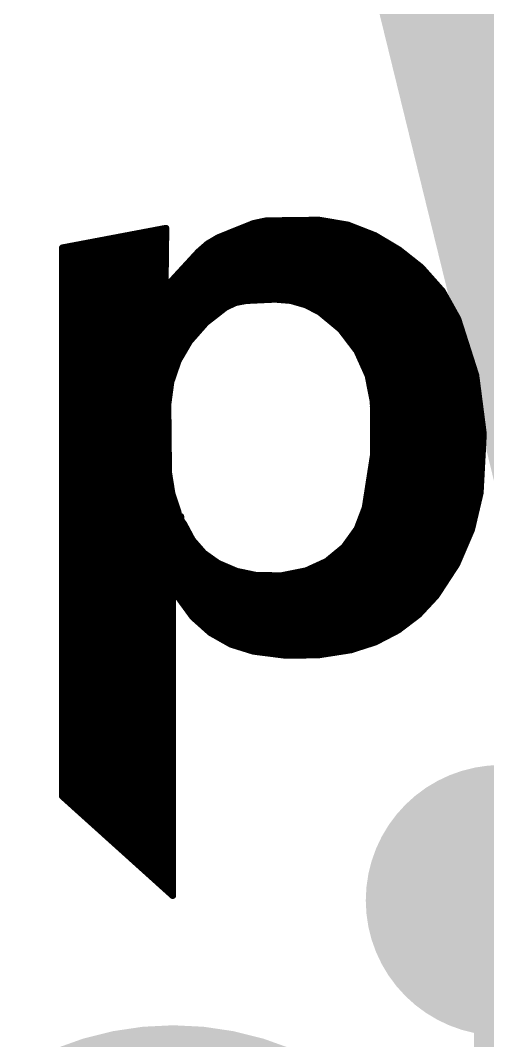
# Model space of a CAD drawing. Extents: x -36.1 to 36.1, y -36.8 to 19.2.
# Drawn here: x -15.773 to -14.021, y -6.495 to -2.667 of the extents above; entities that cross this region are included whole.
import ezdxf

# ---------------------------------------------------------------- set-up
doc = ezdxf.new("R2010")
doc.units = 0
for name, color, linetype in [('1', 12, 'CONTINUOUS'), ('16', 132, 'CONTINUOUS'), ('18', 110, 'CONTINUOUS'), ('21', 41, 'CONTINUOUS'), ('22', 40, 'CONTINUOUS')]:
    doc.layers.add(name, color=color, linetype=linetype)

# ---------------------------------------------------------------- blocks, each defined once
blk = doc.blocks.new('ROUNDV')
at = {"const_width": 0.5}
blk.add_lwpolyline([(0, -0.25, 1), (0, 0.25, 1), (0, -0.25)], format="xyb", dxfattribs=at)

msp = doc.modelspace()

# ---------------------------------------------------------------- linework, layer by layer
at = {"layer": '1'}
for points, const_width in [([(-12.192, -4.445), (-14.351, -2.286)], 0.3048), ([(-13.97, -7.17), (-13.97, -5.969)], 0.2032)]:
    msp.add_lwpolyline(points, dxfattribs=dict(at, const_width=const_width))
at = {"layer": '1', "const_width": 0.1016}
msp.add_lwpolyline([(-13.9192, -5.969, 1), (-14.0208, -5.969)], format="xyb", dxfattribs=at)
at = {"layer": '16', "const_width": 0.2032}
msp.add_lwpolyline([(-6.858, -5.969), (-13.97, -5.969)], dxfattribs=at)
at = {"layer": '16', "const_width": 0.1016}
msp.add_lwpolyline([(-13.97, -5.9182, 1), (-13.97, -6.0198)], format="xyb", dxfattribs=at)
at = {"layer": '21', "const_width": 0.0254}
for points in [[(-14.8996, -3.429), (-14.8514, -3.4188)], [(-14.8514, -3.4188), (-14.6533, -3.4163)], [(-14.6533, -3.4163), (-14.5448, -3.4347)], [(-15.6159, -3.5204), (-15.2273, -3.4468)], [(-15.2674, -3.4544), (-15.2274, -3.4544)], [(-15.2273, -3.4468), (-15.2298, -3.6474)], [(-15.0317, -3.4823), (-14.8996, -3.429)], [(-14.9626, -3.4544), (-14.4943, -3.4544)], [(-14.8996, -3.429), (-14.5783, -3.429)], [(-14.5448, -3.4347), (-14.4424, -3.4747)], [(-15.4015, -3.4798), (-15.2277, -3.4798)], [(-15.071, -3.5056), (-15.0317, -3.4823)], [(-15.0255, -3.4798), (-14.4339, -3.4798)], [(-14.4424, -3.4747), (-14.3522, -3.5288)], [(-15.6159, -5.5778), (-15.6159, -3.5204)], [(-15.6159, -3.5306), (-15.2283, -3.5306)], [(-15.5356, -3.5052), (-15.228, -3.5052)], [(-15.1054, -3.5357), (-15.071, -3.5056)], [(-15.0996, -3.5306), (-14.3499, -3.5306)], [(-15.0705, -3.5052), (-14.3915, -3.5052)], [(-14.3522, -3.5288), (-14.2697, -3.5941)], [(-15.6159, -3.556), (-15.2287, -3.556)], [(-15.1943, -3.6322), (-15.1054, -3.5357)], [(-15.1241, -3.556), (-14.3178, -3.556)], [(-15.6159, -3.5814), (-15.229, -3.5814)], [(-15.6159, -3.6068), (-15.2293, -3.6068)], [(-15.1709, -3.6068), (-14.2584, -3.6068)], [(-15.1475, -3.5814), (-14.2857, -3.5814)], [(-14.2697, -3.5941), (-14.1906, -3.6831)], [(-15.6159, -3.6322), (-15.2296, -3.6322)], [(-15.2298, -3.6474), (-15.2222, -3.6551)], [(-15.2171, -3.6576), (-15.1943, -3.6322)], [(-15.1943, -3.6322), (-14.2358, -3.6322)], [(-15.6159, -3.6576), (-15.2171, -3.6576)], [(-15.6159, -3.683), (-14.1907, -3.683)], [(-15.2222, -3.6551), (-15.2171, -3.6576)], [(-15.2171, -3.6576), (-14.2132, -3.6576)], [(-14.1906, -3.6831), (-14.1326, -3.7871)], [(-15.6159, -3.7084), (-14.1765, -3.7084)], [(-14.9276, -3.7186), (-14.9673, -3.7265)], [(-14.8184, -3.7135), (-14.9276, -3.7186)], [(-14.7597, -3.7182), (-14.8184, -3.7135)], [(-14.703, -3.7345), (-14.7597, -3.7182)], [(-15.6159, -3.7338), (-14.9825, -3.7338)], [(-15.6159, -3.7592), (-15.0233, -3.7592)], [(-15.0038, -3.744), (-15.077, -3.8012)], [(-14.9673, -3.7265), (-15.0038, -3.744)], [(-14.7055, -3.7338), (-14.1623, -3.7338)], [(-14.6507, -3.7617), (-14.703, -3.7345)], [(-14.6555, -3.7592), (-14.1482, -3.7592)], [(-14.5726, -3.8266), (-14.6507, -3.7617)], [(-15.6159, -3.7846), (-15.0558, -3.7846)], [(-15.077, -3.8012), (-15.1384, -3.871)], [(-14.6231, -3.7846), (-14.134, -3.7846)], [(-14.1326, -3.7871), (-14.0652, -3.9984)], [(-15.6159, -3.81), (-15.0848, -3.81)], [(-15.6159, -3.8354), (-15.1071, -3.8354)], [(-14.5925, -3.81), (-14.1253, -3.81)], [(-14.5112, -3.9074), (-14.5726, -3.8266)], [(-14.5659, -3.8354), (-14.1172, -3.8354)], [(-15.6159, -3.8608), (-15.1294, -3.8608)], [(-15.1384, -3.871), (-15.181, -3.9438)], [(-14.5466, -3.8608), (-14.1091, -3.8608)], [(-15.6159, -3.8862), (-15.1473, -3.8862)], [(-15.6159, -3.9116), (-15.1621, -3.9116)], [(-14.5273, -3.8862), (-14.101, -3.8862)], [(-14.4696, -4), (-14.5112, -3.9074)], [(-14.5093, -3.9116), (-14.0929, -3.9116)], [(-15.6159, -3.937), (-15.177, -3.937)], [(-15.181, -3.9438), (-15.2084, -4.0236)], [(-14.4979, -3.937), (-14.0848, -3.937)], [(-15.6159, -3.9624), (-15.1874, -3.9624)], [(-15.6159, -3.9878), (-15.1961, -3.9878)], [(-14.4865, -3.9624), (-14.0767, -3.9624)], [(-14.4751, -3.9878), (-14.0686, -3.9878)], [(-15.6159, -4.0132), (-15.2048, -4.0132)], [(-15.2084, -4.0236), (-15.2197, -4.1072)], [(-14.4501, -4.0996), (-14.4696, -4)], [(-14.4671, -4.0132), (-14.0633, -4.0132)], [(-14.0652, -3.9984), (-14.0369, -4.2184)], [(-15.6159, -4.0386), (-15.2105, -4.0386)], [(-15.6159, -4.064), (-15.2139, -4.064)], [(-14.4621, -4.0386), (-14.06, -4.0386)], [(-14.4571, -4.064), (-14.0568, -4.064)], [(-15.6159, -4.0894), (-15.2173, -4.0894)], [(-15.2197, -4.1072), (-15.2171, -4.3637)], [(-14.4521, -4.0894), (-14.0535, -4.0894)], [(-14.4498, -4.2989), (-14.4501, -4.0996)], [(-15.6159, -4.1148), (-15.2196, -4.1148)], [(-15.6159, -4.1402), (-15.2194, -4.1402)], [(-14.4501, -4.1148), (-14.0502, -4.1148)], [(-14.45, -4.1402), (-14.047, -4.1402)], [(-15.6159, -4.1656), (-15.2191, -4.1656)], [(-14.45, -4.1656), (-14.0437, -4.1656)], [(-15.6159, -4.191), (-15.2189, -4.191)], [(-15.6159, -4.2164), (-15.2186, -4.2164)], [(-14.4499, -4.191), (-14.0404, -4.191)], [(-14.4499, -4.2164), (-14.0372, -4.2164)], [(-14.0369, -4.2184), (-14.0487, -4.4399)], [(-15.6159, -4.2418), (-15.2183, -4.2418)], [(-14.4499, -4.2418), (-14.0382, -4.2418)], [(-15.6159, -4.2672), (-15.2181, -4.2672)], [(-15.6159, -4.2926), (-15.2178, -4.2926)], [(-14.4805, -4.4958), (-14.4498, -4.2989)], [(-14.4498, -4.2672), (-14.0395, -4.2672)], [(-14.4498, -4.2926), (-14.0409, -4.2926)], [(-15.6159, -4.318), (-15.2176, -4.318)], [(-14.4528, -4.318), (-14.0422, -4.318)], [(-15.6159, -4.3434), (-15.2173, -4.3434)], [(-15.6159, -4.3688), (-15.2163, -4.3688)], [(-15.2171, -4.3637), (-15.2044, -4.4425)], [(-14.4607, -4.3688), (-14.0449, -4.3688)], [(-14.4567, -4.3434), (-14.0436, -4.3434)], [(-15.6159, -4.3942), (-15.2122, -4.3942)], [(-14.4646, -4.3942), (-14.0463, -4.3942)], [(-15.6159, -4.4196), (-15.2081, -4.4196)], [(-15.6159, -4.445), (-15.2036, -4.445)], [(-15.2044, -4.4425), (-15.1816, -4.511)], [(-14.4726, -4.445), (-14.0499, -4.445)], [(-14.4686, -4.4196), (-14.0476, -4.4196)], [(-14.0487, -4.4399), (-14.081, -4.5776)], [(-15.6159, -4.4704), (-15.1951, -4.4704)], [(-14.4765, -4.4704), (-14.0559, -4.4704)], [(-15.6159, -4.4958), (-15.1867, -4.4958)], [(-15.6159, -4.5212), (-15.1892, -4.5212)], [(-15.1892, -4.5212), (-15.2019, -4.5212)], [(-15.2019, -4.5212), (-15.2019, -5.9512)], [(-15.1855, -4.5206), (-15.1892, -4.5212)], [(-15.1825, -4.5182), (-15.1855, -4.5206)], [(-15.1811, -4.5147), (-15.1825, -4.5182)], [(-15.1816, -4.511), (-15.1811, -4.5147)], [(-15.179, -4.5364), (-15.1714, -4.5288)], [(-15.1714, -4.5288), (-15.1714, -4.5339)], [(-14.5105, -4.5747), (-14.4805, -4.4958)], [(-14.4901, -4.5212), (-14.0678, -4.5212)], [(-14.4805, -4.4958), (-14.0618, -4.4958)], [(-15.6159, -4.5466), (-15.2019, -4.5466)], [(-15.179, -4.8336), (-15.179, -4.5364)], [(-15.179, -4.5466), (-15.1673, -4.5466)], [(-15.1714, -4.5339), (-15.1694, -4.5436)], [(-15.1694, -4.5436), (-15.1638, -4.5517)], [(-15.1638, -4.5517), (-15.1587, -4.5593)], [(-15.1587, -4.5593), (-15.128, -4.617)], [(-14.4998, -4.5466), (-14.0737, -4.5466)], [(-15.6159, -4.572), (-15.2019, -4.572)], [(-15.6159, -4.5974), (-15.2019, -4.5974)], [(-15.179, -4.572), (-15.152, -4.572)], [(-15.179, -4.5974), (-15.1385, -4.5974)], [(-14.5596, -4.6432), (-14.5105, -4.5747)], [(-14.5267, -4.5974), (-14.0895, -4.5974)], [(-14.5094, -4.572), (-14.0797, -4.572)], [(-14.081, -4.5776), (-14.1366, -4.7076)], [(-15.6159, -4.6228), (-15.2019, -4.6228)], [(-15.179, -4.6228), (-15.123, -4.6228)], [(-15.128, -4.617), (-15.0849, -4.6662)], [(-14.6248, -4.6969), (-14.5596, -4.6432)], [(-14.545, -4.6228), (-14.1004, -4.6228)], [(-15.6159, -4.6482), (-15.2019, -4.6482)], [(-15.6159, -4.6736), (-15.2019, -4.6736)], [(-15.179, -4.6482), (-15.1007, -4.6482)], [(-15.179, -4.6736), (-15.0745, -4.6736)], [(-15.0849, -4.6662), (-15.0317, -4.7041)], [(-14.5965, -4.6736), (-14.1221, -4.6736)], [(-14.5657, -4.6482), (-14.1112, -4.6482)], [(-15.6159, -4.699), (-15.2019, -4.699)], [(-15.179, -4.699), (-15.0389, -4.699)], [(-15.0317, -4.7041), (-14.9616, -4.7341)], [(-14.7015, -4.732), (-14.6248, -4.6969)], [(-14.6294, -4.699), (-14.1329, -4.699)], [(-14.1366, -4.7076), (-14.2138, -4.826)], [(-15.6159, -4.7244), (-15.2019, -4.7244)], [(-15.6159, -4.7498), (-15.2019, -4.7498)], [(-15.179, -4.7244), (-14.9843, -4.7244)], [(-15.179, -4.7498), (-14.8869, -4.7498)], [(-14.9616, -4.7341), (-14.8869, -4.7498)], [(-14.8869, -4.7498), (-14.7933, -4.7504)], [(-14.7933, -4.7504), (-14.7015, -4.732)], [(-14.7903, -4.7498), (-14.1641, -4.7498)], [(-14.6849, -4.7244), (-14.1476, -4.7244)], [(-15.6159, -4.7752), (-15.2019, -4.7752)], [(-15.179, -4.7752), (-14.1807, -4.7752)], [(-15.6159, -4.8006), (-15.2019, -4.8006)], [(-15.6159, -4.826), (-15.2019, -4.826)], [(-15.179, -4.8006), (-14.1972, -4.8006)], [(-15.179, -4.826), (-14.2138, -4.826)], [(-15.127, -4.9052), (-15.179, -4.8336)], [(-14.2138, -4.826), (-14.2796, -4.8967)], [(-15.6159, -4.8514), (-15.2019, -4.8514)], [(-15.1661, -4.8514), (-14.2374, -4.8514)], [(-15.6159, -4.8768), (-15.2019, -4.8768)], [(-15.6159, -4.9022), (-15.2019, -4.9022)], [(-15.1476, -4.8768), (-14.2611, -4.8768)], [(-15.1292, -4.9022), (-14.2869, -4.9022)], [(-15.061, -4.9642), (-15.127, -4.9052)], [(-14.2796, -4.8967), (-14.3564, -4.9551)], [(-15.6159, -4.9276), (-15.2019, -4.9276)], [(-15.1019, -4.9276), (-14.3202, -4.9276)], [(-15.6159, -4.953), (-15.2019, -4.953)], [(-15.6159, -4.9784), (-15.2019, -4.9784)], [(-15.0735, -4.953), (-14.3536, -4.953)], [(-14.984, -5.0079), (-15.061, -4.9642)], [(-15.0359, -4.9784), (-14.401, -4.9784)], [(-14.3564, -4.9551), (-14.442, -4.9997)], [(-15.6159, -5.0038), (-15.2019, -5.0038)], [(-14.9912, -5.0038), (-14.4546, -5.0038)], [(-14.8996, -5.0343), (-14.984, -5.0079)], [(-14.442, -4.9997), (-14.5339, -5.0292)], [(-15.6159, -5.0292), (-15.2019, -5.0292)], [(-15.6159, -5.0546), (-15.2019, -5.0546)], [(-14.9159, -5.0292), (-14.5339, -5.0292)], [(-14.7779, -5.0498), (-14.8996, -5.0343)], [(-14.6552, -5.0481), (-14.7779, -5.0498)], [(-14.5339, -5.0292), (-14.6552, -5.0481)], [(-15.6159, -5.08), (-15.2019, -5.08)], [(-15.6159, -5.1054), (-15.2019, -5.1054)], [(-15.6159, -5.1308), (-15.2019, -5.1308)], [(-15.6159, -5.1562), (-15.2019, -5.1562)], [(-15.6159, -5.1816), (-15.2019, -5.1816)], [(-15.6159, -5.207), (-15.2019, -5.207)], [(-15.6159, -5.2324), (-15.2019, -5.2324)], [(-15.6159, -5.2578), (-15.2019, -5.2578)], [(-15.6159, -5.2832), (-15.2019, -5.2832)], [(-15.6159, -5.3086), (-15.2019, -5.3086)], [(-15.6159, -5.334), (-15.2019, -5.334)], [(-15.6159, -5.3594), (-15.2019, -5.3594)], [(-15.6159, -5.3848), (-15.2019, -5.3848)], [(-15.6159, -5.4102), (-15.2019, -5.4102)], [(-15.6159, -5.4356), (-15.2019, -5.4356)], [(-15.6159, -5.461), (-15.2019, -5.461)], [(-15.6159, -5.4864), (-15.2019, -5.4864)], [(-15.6159, -5.5118), (-15.2019, -5.5118)], [(-15.6159, -5.5372), (-15.2019, -5.5372)], [(-15.6159, -5.5626), (-15.2019, -5.5626)], [(-15.2019, -5.9512), (-15.6159, -5.5778)], [(-15.6046, -5.588), (-15.2019, -5.588)], [(-15.5764, -5.6134), (-15.2019, -5.6134)], [(-15.5483, -5.6388), (-15.2019, -5.6388)], [(-15.5201, -5.6642), (-15.2019, -5.6642)], [(-15.4919, -5.6896), (-15.2019, -5.6896)], [(-15.4638, -5.715), (-15.2019, -5.715)], [(-15.4356, -5.7404), (-15.2019, -5.7404)], [(-15.4075, -5.7658), (-15.2019, -5.7658)], [(-15.3793, -5.7912), (-15.2019, -5.7912)], [(-15.3511, -5.8166), (-15.2019, -5.8166)], [(-15.323, -5.842), (-15.2019, -5.842)], [(-15.2948, -5.8674), (-15.2019, -5.8674)], [(-15.2666, -5.8928), (-15.2019, -5.8928)], [(-15.2385, -5.9182), (-15.2019, -5.9182)], [(-15.2103, -5.9436), (-15.2019, -5.9436)]]:
    msp.add_lwpolyline(points, dxfattribs=at)
at = {"layer": '21', "const_width": 0.0127}
for points in [[(-14.8515, -3.4125, 1), (-14.8513, -3.4251)], [(-14.8501, -3.425, 1), (-14.8527, -3.4126)], [(-14.6522, -3.41, 1), (-14.6544, -3.4226)], [(-14.6532, -3.4226, 1), (-14.6534, -3.41)], [(-15.2674, -3.4481, 1), (-15.2674, -3.4607)], [(-15.221, -3.4469, 1), (-15.2336, -3.4467)], [(-15.2261, -3.453, 1), (-15.2285, -3.4406)], [(-15.2274, -3.4607, 1), (-15.2274, -3.4481)], [(-14.9626, -3.4481, 1), (-14.9626, -3.4607)], [(-14.8996, -3.4227, 1), (-14.8996, -3.4354)], [(-14.9009, -3.4228, 1), (-14.8983, -3.4352)], [(-14.8972, -3.4349, 1), (-14.902, -3.4231)], [(-14.5783, -3.4354, 1), (-14.5783, -3.4227)], [(-14.5425, -3.4287, 1), (-14.5472, -3.4406)], [(-14.5459, -3.4409, 1), (-14.5438, -3.4284)], [(-14.4943, -3.4607, 1), (-14.4943, -3.4481)], [(-15.4015, -3.4735, 1), (-15.4015, -3.4861)], [(-15.2277, -3.4861, 1), (-15.2277, -3.4735)], [(-15.0341, -3.4764, 1), (-15.0293, -3.4882)], [(-15.0285, -3.4878, 1), (-15.0349, -3.4768)], [(-15.0255, -3.4735, 1), (-15.0255, -3.4861)], [(-14.4391, -3.4693, 1), (-14.4457, -3.4801)], [(-14.4447, -3.4806, 1), (-14.4401, -3.4688)], [(-14.4339, -3.4861, 1), (-14.4339, -3.4735)], [(-15.6171, -3.5142, 1), (-15.6147, -3.5266)], [(-15.6159, -3.5243, 1), (-15.6159, -3.537)], [(-15.6096, -3.5204, 1), (-15.6222, -3.5204)], [(-15.5356, -3.4989, 1), (-15.5356, -3.5116)], [(-15.2283, -3.537, 1), (-15.2283, -3.5243)], [(-15.228, -3.5116, 1), (-15.228, -3.4989)], [(-15.0996, -3.5243, 1), (-15.0996, -3.537)], [(-15.0743, -3.5001, 1), (-15.0678, -3.511)], [(-15.0705, -3.4989, 1), (-15.0705, -3.5116)], [(-15.0669, -3.5103, 1), (-15.0752, -3.5008)], [(-14.3915, -3.5116, 1), (-14.3915, -3.4989)], [(-14.3482, -3.5238, 1), (-14.3561, -3.5338)], [(-14.3554, -3.5342, 1), (-14.3489, -3.5233)], [(-14.3499, -3.537, 1), (-14.3499, -3.5243)], [(-15.6159, -3.5497, 1), (-15.6159, -3.5623)], [(-15.2287, -3.5623, 1), (-15.2287, -3.5497)], [(-15.1241, -3.5497, 1), (-15.1241, -3.5623)], [(-15.1096, -3.5309, 1), (-15.1012, -3.5405)], [(-15.1007, -3.54, 1), (-15.1101, -3.5314)], [(-14.3178, -3.5623, 1), (-14.3178, -3.5497)], [(-15.6159, -3.5751, 1), (-15.6159, -3.5878)], [(-15.6159, -3.6005, 1), (-15.6159, -3.6132)], [(-15.2293, -3.6132, 1), (-15.2293, -3.6005)], [(-15.229, -3.5878, 1), (-15.229, -3.5751)], [(-15.1709, -3.6005, 1), (-15.1709, -3.6132)], [(-15.1475, -3.5751, 1), (-15.1475, -3.5878)], [(-14.2857, -3.5878, 1), (-14.2857, -3.5751)], [(-14.265, -3.5899, 1), (-14.2744, -3.5983)], [(-14.2736, -3.5991, 1), (-14.2658, -3.5891)], [(-14.2584, -3.6132, 1), (-14.2584, -3.6005)], [(-15.6159, -3.6259, 1), (-15.6159, -3.6385)], [(-15.2253, -3.6429, 1), (-15.2343, -3.6519)], [(-15.2296, -3.6385, 1), (-15.2296, -3.6259)], [(-15.199, -3.6279, 1), (-15.1896, -3.6365)], [(-15.1943, -3.6259, 1), (-15.1943, -3.6385)], [(-15.1896, -3.6364, 1), (-15.199, -3.628)], [(-14.2358, -3.6385, 1), (-14.2358, -3.6259)], [(-15.6159, -3.6767, 1), (-15.6159, -3.6894)], [(-15.6159, -3.6513, 1), (-15.6159, -3.6639)], [(-15.2361, -3.6473, 1), (-15.2235, -3.6475)], [(-15.2194, -3.6494, 1), (-15.225, -3.6608)], [(-15.2267, -3.6596, 1), (-15.2177, -3.6506)], [(-15.2218, -3.6534, 1), (-15.2124, -3.6618)], [(-15.2171, -3.6513, 1), (-15.2171, -3.6639)], [(-15.2199, -3.6633, 1), (-15.2143, -3.6519)], [(-15.2171, -3.6639, 1), (-15.2171, -3.6513)], [(-14.2132, -3.6639, 1), (-14.2132, -3.6513)], [(-14.185, -3.68, 1), (-14.1961, -3.6862)], [(-14.1953, -3.6873, 1), (-14.1858, -3.6789)], [(-14.1907, -3.6894, 1), (-14.1907, -3.6767)], [(-15.6159, -3.7021, 1), (-15.6159, -3.7147)], [(-14.9279, -3.7123, 1), (-14.9273, -3.7249)], [(-14.9264, -3.7248, 1), (-14.9288, -3.7124)], [(-14.8179, -3.7072, 1), (-14.8189, -3.7198)], [(-14.8181, -3.7198, 1), (-14.8187, -3.7072)], [(-14.7579, -3.7121, 1), (-14.7614, -3.7243)], [(-14.7602, -3.7246, 1), (-14.7591, -3.7119)], [(-14.1765, -3.7147, 1), (-14.1765, -3.7021)], [(-15.6159, -3.7529, 1), (-15.6159, -3.7656)], [(-15.6159, -3.7275, 1), (-15.6159, -3.7401)], [(-15.0233, -3.7656, 1), (-15.0233, -3.7529)], [(-15.0065, -3.7383, 1), (-15.0011, -3.7497)], [(-14.9999, -3.749, 1), (-15.0077, -3.739)], [(-14.9825, -3.7401, 1), (-14.9825, -3.7275)], [(-14.9685, -3.7203, 1), (-14.966, -3.7328)], [(-14.9645, -3.7323, 1), (-14.97, -3.7208)], [(-14.7055, -3.7275, 1), (-14.7055, -3.7401)], [(-14.7001, -3.7289, 1), (-14.7059, -3.7402)], [(-14.7048, -3.7406, 1), (-14.7012, -3.7284)], [(-14.6555, -3.7529, 1), (-14.6555, -3.7656)], [(-14.6466, -3.7568, 1), (-14.6548, -3.7666)], [(-14.6536, -3.7673, 1), (-14.6478, -3.7561)], [(-14.1623, -3.7401, 1), (-14.1623, -3.7275)], [(-14.1482, -3.7656, 1), (-14.1482, -3.7529)], [(-15.6159, -3.7783, 1), (-15.6159, -3.791)], [(-15.081, -3.7962, 1), (-15.0731, -3.8062)], [(-15.0723, -3.8054, 1), (-15.0818, -3.797)], [(-15.0558, -3.791, 1), (-15.0558, -3.7783)], [(-14.6231, -3.7783, 1), (-14.6231, -3.791)], [(-14.1266, -3.7852, 1), (-14.1386, -3.789)], [(-14.1381, -3.7902, 1), (-14.1271, -3.784)], [(-14.134, -3.791, 1), (-14.134, -3.7783)], [(-15.6159, -3.8291, 1), (-15.6159, -3.8418)], [(-15.6159, -3.8037, 1), (-15.6159, -3.8163)], [(-15.1071, -3.8418, 1), (-15.1071, -3.8291)], [(-15.0848, -3.8163, 1), (-15.0848, -3.8037)], [(-14.5925, -3.8037, 1), (-14.5925, -3.8163)], [(-14.5676, -3.8227, 1), (-14.5777, -3.8304)], [(-14.5767, -3.8314, 1), (-14.5686, -3.8217)], [(-14.5659, -3.8291, 1), (-14.5659, -3.8418)], [(-14.1253, -3.8163, 1), (-14.1253, -3.8037)], [(-14.1172, -3.8418, 1), (-14.1172, -3.8291)], [(-15.6159, -3.8545, 1), (-15.6159, -3.8672)], [(-15.1432, -3.8668, 1), (-15.1336, -3.8752)], [(-15.1329, -3.8742, 1), (-15.1439, -3.8678)], [(-15.1294, -3.8672, 1), (-15.1294, -3.8545)], [(-14.5466, -3.8545, 1), (-14.5466, -3.8672)], [(-14.1091, -3.8672, 1), (-14.1091, -3.8545)], [(-15.6159, -3.8799, 1), (-15.6159, -3.8925)], [(-15.6159, -3.9053, 1), (-15.6159, -3.9179)], [(-15.1621, -3.9179, 1), (-15.1621, -3.9053)], [(-15.1473, -3.8925, 1), (-15.1473, -3.8799)], [(-14.5273, -3.8799, 1), (-14.5273, -3.8925)], [(-14.5054, -3.9048, 1), (-14.517, -3.91)], [(-14.5163, -3.9112, 1), (-14.5061, -3.9035)], [(-14.5093, -3.9053, 1), (-14.5093, -3.9179)], [(-14.101, -3.8925, 1), (-14.101, -3.8799)], [(-14.0929, -3.9179, 1), (-14.0929, -3.9053)], [(-15.6159, -3.9307, 1), (-15.6159, -3.9434)], [(-15.1865, -3.9406, 1), (-15.1755, -3.947)], [(-15.175, -3.9459, 1), (-15.187, -3.9418)], [(-15.177, -3.9434, 1), (-15.177, -3.9307)], [(-14.4979, -3.9307, 1), (-14.4979, -3.9434)], [(-14.0848, -3.9434, 1), (-14.0848, -3.9307)], [(-15.6159, -3.9561, 1), (-15.6159, -3.9688)], [(-15.6159, -3.9815, 1), (-15.6159, -3.9941)], [(-15.1961, -3.9941, 1), (-15.1961, -3.9815)], [(-15.1874, -3.9688, 1), (-15.1874, -3.9561)], [(-14.4865, -3.9561, 1), (-14.4865, -3.9688)], [(-14.4751, -3.9815, 1), (-14.4751, -3.9941)], [(-14.0767, -3.9688, 1), (-14.0767, -3.9561)], [(-14.0686, -3.9941, 1), (-14.0686, -3.9815)], [(-15.6159, -4.0069, 1), (-15.6159, -4.0196)], [(-15.2144, -4.0215, 1), (-15.2024, -4.0257)], [(-15.2021, -4.0244, 1), (-15.2147, -4.0227)], [(-15.2048, -4.0196, 1), (-15.2048, -4.0069)], [(-14.4634, -3.9988, 1), (-14.4759, -4.0012)], [(-14.4754, -4.0026, 1), (-14.4639, -3.9974)], [(-14.4671, -4.0069, 1), (-14.4671, -4.0196)], [(-14.0589, -3.9976, 1), (-14.0715, -3.9992)], [(-14.0712, -4.0003, 1), (-14.0591, -3.9965)], [(-14.0633, -4.0196, 1), (-14.0633, -4.0069)], [(-15.6159, -4.0323, 1), (-15.6159, -4.045)], [(-15.6159, -4.0576, 1), (-15.6159, -4.0704)], [(-15.2139, -4.0704, 1), (-15.2139, -4.0576)], [(-15.2105, -4.045, 1), (-15.2105, -4.0323)], [(-14.4621, -4.0323, 1), (-14.4621, -4.045)], [(-14.4571, -4.0576, 1), (-14.4571, -4.0704)], [(-14.06, -4.045, 1), (-14.06, -4.0323)], [(-14.0568, -4.0704, 1), (-14.0568, -4.0576)], [(-15.6159, -4.0831, 1), (-15.6159, -4.0958)], [(-15.2134, -4.1071, 1), (-15.226, -4.1073)], [(-15.2173, -4.0958, 1), (-15.2173, -4.0831)], [(-14.4521, -4.0831, 1), (-14.4521, -4.0958)], [(-14.4438, -4.0996, 1), (-14.4564, -4.0996)], [(-14.4563, -4.1008, 1), (-14.4439, -4.0984)], [(-14.0535, -4.0958, 1), (-14.0535, -4.0831)], [(-15.6159, -4.1084, 1), (-15.6159, -4.1212)], [(-15.6159, -4.1338, 1), (-15.6159, -4.1466)], [(-15.226, -4.1064, 1), (-15.2134, -4.108)], [(-15.2196, -4.1212, 1), (-15.2196, -4.1084)], [(-15.2194, -4.1466, 1), (-15.2194, -4.1338)], [(-14.4501, -4.1084, 1), (-14.4501, -4.1212)], [(-14.45, -4.1338, 1), (-14.45, -4.1466)], [(-14.0502, -4.1212, 1), (-14.0502, -4.1084)], [(-14.047, -4.1466, 1), (-14.047, -4.1338)], [(-15.6159, -4.1593, 1), (-15.6159, -4.172)], [(-15.2191, -4.172, 1), (-15.2191, -4.1593)], [(-14.45, -4.1593, 1), (-14.45, -4.172)], [(-14.0437, -4.172, 1), (-14.0437, -4.1593)], [(-15.6159, -4.1846, 1), (-15.6159, -4.1974)], [(-15.6159, -4.21, 1), (-15.6159, -4.2228)], [(-15.2189, -4.1974, 1), (-15.2189, -4.1846)], [(-15.2186, -4.2228, 1), (-15.2186, -4.21)], [(-14.4499, -4.1846, 1), (-14.4499, -4.1974)], [(-14.4499, -4.21, 1), (-14.4499, -4.2228)], [(-14.0306, -4.2187, 1), (-14.0433, -4.2181)], [(-14.0404, -4.1974, 1), (-14.0404, -4.1846)], [(-14.0372, -4.2228, 1), (-14.0372, -4.21)], [(-15.6159, -4.2355, 1), (-15.6159, -4.2482)], [(-15.2183, -4.2482, 1), (-15.2183, -4.2355)], [(-14.4499, -4.2355, 1), (-14.4499, -4.2482)], [(-14.0432, -4.2192, 1), (-14.0306, -4.2176)], [(-14.0382, -4.2482, 1), (-14.0382, -4.2355)], [(-15.6159, -4.2608, 1), (-15.6159, -4.2736)], [(-15.6159, -4.2862, 1), (-15.6159, -4.299)], [(-15.2181, -4.2736, 1), (-15.2181, -4.2608)], [(-15.2178, -4.299, 1), (-15.2178, -4.2862)], [(-14.4498, -4.2608, 1), (-14.4498, -4.2736)], [(-14.4498, -4.2862, 1), (-14.4498, -4.299)], [(-14.4435, -4.2999, 1), (-14.456, -4.2979)], [(-14.0409, -4.299, 1), (-14.0409, -4.2862)], [(-14.0395, -4.2736, 1), (-14.0395, -4.2608)], [(-15.6159, -4.3117, 1), (-15.6159, -4.3244)], [(-15.2176, -4.3244, 1), (-15.2176, -4.3117)], [(-14.4528, -4.3117, 1), (-14.4528, -4.3244)], [(-14.4561, -4.2989, 1), (-14.4434, -4.2989)], [(-14.0422, -4.3244, 1), (-14.0422, -4.3117)], [(-15.6159, -4.337, 1), (-15.6159, -4.3498)], [(-15.6159, -4.3624, 1), (-15.6159, -4.3752)], [(-15.2108, -4.3627, 1), (-15.2234, -4.3647)], [(-15.2234, -4.3638, 1), (-15.2108, -4.3636)], [(-15.2173, -4.3498, 1), (-15.2173, -4.337)], [(-15.2163, -4.3752, 1), (-15.2163, -4.3624)], [(-14.4607, -4.3624, 1), (-14.4607, -4.3752)], [(-14.4567, -4.337, 1), (-14.4567, -4.3498)], [(-14.0449, -4.3752, 1), (-14.0449, -4.3624)], [(-14.0436, -4.3498, 1), (-14.0436, -4.337)], [(-15.6159, -4.3879, 1), (-15.6159, -4.4006)], [(-15.2122, -4.4006, 1), (-15.2122, -4.3879)], [(-14.4646, -4.3879, 1), (-14.4646, -4.4006)], [(-14.0463, -4.4006, 1), (-14.0463, -4.3879)], [(-15.6159, -4.4132, 1), (-15.6159, -4.426)], [(-15.6159, -4.4386, 1), (-15.6159, -4.4514)], [(-15.1984, -4.4405, 1), (-15.2104, -4.4445)], [(-15.2107, -4.4435, 1), (-15.1981, -4.4415)], [(-15.2081, -4.426, 1), (-15.2081, -4.4132)], [(-15.2036, -4.4514, 1), (-15.2036, -4.4386)], [(-14.4726, -4.4386, 1), (-14.4726, -4.4514)], [(-14.4686, -4.4132, 1), (-14.4686, -4.426)], [(-14.055, -4.4396, 1), (-14.0424, -4.4402)], [(-14.0425, -4.4414, 1), (-14.0549, -4.4384)], [(-14.0499, -4.4514, 1), (-14.0499, -4.4386)], [(-14.0476, -4.426, 1), (-14.0476, -4.4132)], [(-15.6159, -4.4641, 1), (-15.6159, -4.4768)], [(-15.1951, -4.4768, 1), (-15.1951, -4.4641)], [(-14.4765, -4.4641, 1), (-14.4765, -4.4768)], [(-14.0559, -4.4768, 1), (-14.0559, -4.4641)], [(-15.6159, -4.4894, 1), (-15.6159, -4.5022)], [(-15.6159, -4.5149, 1), (-15.6159, -4.5276)], [(-15.2019, -4.5149, 1), (-15.2019, -4.5276)], [(-15.1956, -4.5212, 1), (-15.2082, -4.5212)], [(-15.1902, -4.5149, 1), (-15.1882, -4.5275)], [(-15.1894, -4.5156, 1), (-15.1815, -4.5256)], [(-15.1892, -4.5276, 1), (-15.1892, -4.5149)], [(-15.1892, -4.5276, 1), (-15.1892, -4.5149)], [(-15.1884, -4.5159, 1), (-15.1766, -4.5206)], [(-15.1753, -4.5102, 1), (-15.1879, -4.5118)], [(-15.1876, -4.513, 1), (-15.1756, -4.509)], [(-15.1874, -4.5156, 1), (-15.1748, -4.5139)], [(-15.1752, -4.5171, 1), (-15.187, -4.5124)], [(-15.1867, -4.5022, 1), (-15.1867, -4.4894)], [(-15.1786, -4.5232, 1), (-15.1865, -4.5133)], [(-15.1845, -4.5269, 1), (-15.1865, -4.5143)], [(-15.1651, -4.5288, 1), (-15.1777, -4.5288)], [(-15.1669, -4.5333, 1), (-15.1759, -4.5243)], [(-14.4901, -4.5149, 1), (-14.4901, -4.5276)], [(-14.4805, -4.4894, 1), (-14.4805, -4.5022)], [(-14.4868, -4.4948, 1), (-14.4742, -4.4968)], [(-14.4746, -4.4981, 1), (-14.4864, -4.4935)], [(-14.0678, -4.5276, 1), (-14.0678, -4.5149)], [(-14.0618, -4.5022, 1), (-14.0618, -4.4894)], [(-15.6159, -4.5403, 1), (-15.6159, -4.553)], [(-15.2019, -4.553, 1), (-15.2019, -4.5403)], [(-15.1835, -4.5319, 1), (-15.1745, -4.5409)], [(-15.179, -4.5403, 1), (-15.179, -4.553)], [(-15.1727, -4.5364, 1), (-15.1853, -4.5364)], [(-15.1652, -4.5326, 1), (-15.1776, -4.5352)], [(-15.1777, -4.5339, 1), (-15.1651, -4.5339)], [(-15.1642, -4.54, 1), (-15.1746, -4.5472)], [(-15.1756, -4.5448, 1), (-15.1632, -4.5423)], [(-15.1585, -4.5482, 1), (-15.1691, -4.5552)], [(-15.169, -4.5553, 1), (-15.1586, -4.5481)], [(-15.1673, -4.553, 1), (-15.1673, -4.5403)], [(-15.1531, -4.5563, 1), (-15.1643, -4.5623)], [(-15.164, -4.5628, 1), (-15.1534, -4.5558)], [(-14.4998, -4.5403, 1), (-14.4998, -4.553)], [(-14.0737, -4.553, 1), (-14.0737, -4.5403)], [(-15.6159, -4.5656, 1), (-15.6159, -4.5784)], [(-15.6159, -4.5911, 1), (-15.6159, -4.6038)], [(-15.2019, -4.5784, 1), (-15.2019, -4.5656)], [(-15.2019, -4.6038, 1), (-15.2019, -4.5911)], [(-15.179, -4.5656, 1), (-15.179, -4.5784)], [(-15.179, -4.5911, 1), (-15.179, -4.6038)], [(-15.152, -4.5784, 1), (-15.152, -4.5656)], [(-15.1385, -4.6038, 1), (-15.1385, -4.5911)], [(-14.5267, -4.5911, 1), (-14.5267, -4.6038)], [(-14.5164, -4.5724, 1), (-14.5045, -4.5769)], [(-14.5094, -4.5656, 1), (-14.5094, -4.5784)], [(-14.5053, -4.5784, 1), (-14.5156, -4.571)], [(-14.0895, -4.6038, 1), (-14.0895, -4.5911)], [(-14.0872, -4.5761, 1), (-14.0748, -4.579)], [(-14.0752, -4.58, 1), (-14.0868, -4.5751)], [(-14.0797, -4.5784, 1), (-14.0797, -4.5656)], [(-15.6159, -4.6164, 1), (-15.6159, -4.6292)], [(-15.2019, -4.6292, 1), (-15.2019, -4.6164)], [(-15.179, -4.6164, 1), (-15.179, -4.6292)], [(-15.1233, -4.6128, 1), (-15.1328, -4.6212)], [(-15.1336, -4.62, 1), (-15.1224, -4.614)], [(-15.123, -4.6292, 1), (-15.123, -4.6164)], [(-14.5556, -4.6481, 1), (-14.5637, -4.6383)], [(-14.545, -4.6164, 1), (-14.545, -4.6292)], [(-14.1004, -4.6292, 1), (-14.1004, -4.6164)], [(-15.6159, -4.6418, 1), (-15.6159, -4.6546)], [(-15.6159, -4.6673, 1), (-15.6159, -4.68)], [(-15.2019, -4.6546, 1), (-15.2019, -4.6418)], [(-15.2019, -4.68, 1), (-15.2019, -4.6673)], [(-15.179, -4.6418, 1), (-15.179, -4.6546)], [(-15.179, -4.6673, 1), (-15.179, -4.68)], [(-15.1007, -4.6546, 1), (-15.1007, -4.6418)], [(-15.0812, -4.661, 1), (-15.0886, -4.6713)], [(-15.0897, -4.6703, 1), (-15.0802, -4.662)], [(-15.0745, -4.68, 1), (-15.0745, -4.6673)], [(-14.5965, -4.6673, 1), (-14.5965, -4.68)], [(-14.5657, -4.6418, 1), (-14.5657, -4.6546)], [(-14.5648, -4.6395, 1), (-14.5545, -4.6469)], [(-14.1221, -4.68, 1), (-14.1221, -4.6673)], [(-14.1112, -4.6546, 1), (-14.1112, -4.6418)], [(-15.6159, -4.6926, 1), (-15.6159, -4.7054)], [(-15.2019, -4.7054, 1), (-15.2019, -4.6926)], [(-15.179, -4.6926, 1), (-15.179, -4.7054)], [(-15.0389, -4.7054, 1), (-15.0389, -4.6926)], [(-15.0292, -4.6983, 1), (-15.0342, -4.7099)], [(-15.0354, -4.7093, 1), (-15.028, -4.6989)], [(-14.6294, -4.6926, 1), (-14.6294, -4.7054)], [(-14.6288, -4.692, 1), (-14.6207, -4.7018)], [(-14.6221, -4.7027, 1), (-14.6274, -4.6911)], [(-14.1424, -4.7051, 1), (-14.1308, -4.71)], [(-14.1313, -4.711, 1), (-14.1419, -4.7041)], [(-14.1329, -4.7054, 1), (-14.1329, -4.6926)], [(-15.6159, -4.718, 1), (-15.6159, -4.7308)], [(-15.6159, -4.7435, 1), (-15.6159, -4.7562)], [(-15.2019, -4.7308, 1), (-15.2019, -4.718)], [(-15.2019, -4.7562, 1), (-15.2019, -4.7435)], [(-15.179, -4.718, 1), (-15.179, -4.7308)], [(-15.179, -4.7435, 1), (-15.179, -4.7562)], [(-14.9843, -4.7308, 1), (-14.9843, -4.718)], [(-14.9603, -4.7279, 1), (-14.9629, -4.7403)], [(-14.9641, -4.74, 1), (-14.9591, -4.7283)], [(-14.8869, -4.7435, 1), (-14.8869, -4.7561)], [(-14.8882, -4.756, 1), (-14.8856, -4.7436)], [(-14.8869, -4.7562, 1), (-14.8869, -4.7435)], [(-14.7945, -4.7442, 1), (-14.792, -4.7566)], [(-14.7903, -4.7435, 1), (-14.7903, -4.7562)], [(-14.7933, -4.7567, 1), (-14.7932, -4.744)], [(-14.7041, -4.7262, 1), (-14.6989, -4.7378)], [(-14.7003, -4.7382, 1), (-14.7027, -4.7258)], [(-14.6849, -4.718, 1), (-14.6849, -4.7308)], [(-14.1641, -4.7562, 1), (-14.1641, -4.7435)], [(-14.1476, -4.7308, 1), (-14.1476, -4.718)], [(-15.6159, -4.7688, 1), (-15.6159, -4.7816)], [(-15.2019, -4.7816, 1), (-15.2019, -4.7688)], [(-15.179, -4.7688, 1), (-15.179, -4.7816)], [(-14.1807, -4.7816, 1), (-14.1807, -4.7688)], [(-15.6159, -4.7942, 1), (-15.6159, -4.807)], [(-15.6159, -4.8197, 1), (-15.6159, -4.8324)], [(-15.2019, -4.807, 1), (-15.2019, -4.7942)], [(-15.2019, -4.8324, 1), (-15.2019, -4.8197)], [(-15.179, -4.7942, 1), (-15.179, -4.807)], [(-15.179, -4.8197, 1), (-15.179, -4.8324)], [(-15.1739, -4.8299, 1), (-15.1841, -4.8373)], [(-14.2191, -4.8225, 1), (-14.2085, -4.8295)], [(-14.2092, -4.8303, 1), (-14.2184, -4.8217)], [(-14.2138, -4.8324, 1), (-14.2138, -4.8197)], [(-14.1972, -4.807, 1), (-14.1972, -4.7942)], [(-15.6159, -4.845, 1), (-15.6159, -4.8578)], [(-15.2019, -4.8578, 1), (-15.2019, -4.845)], [(-15.1853, -4.8336, 1), (-15.1727, -4.8336)], [(-15.1661, -4.845, 1), (-15.1661, -4.8578)], [(-14.2374, -4.8578, 1), (-14.2374, -4.845)], [(-15.6159, -4.8704, 1), (-15.6159, -4.8832)], [(-15.6159, -4.8959, 1), (-15.6159, -4.9086)], [(-15.2019, -4.8832, 1), (-15.2019, -4.8704)], [(-15.2019, -4.9086, 1), (-15.2019, -4.8959)], [(-15.1476, -4.8704, 1), (-15.1476, -4.8832)], [(-15.1292, -4.8959, 1), (-15.1292, -4.9086)], [(-15.1227, -4.9005, 1), (-15.1312, -4.9099)], [(-15.1321, -4.9089, 1), (-15.1218, -4.9015)], [(-14.2869, -4.9086, 1), (-14.2869, -4.8959)], [(-14.2842, -4.8923, 1), (-14.2749, -4.901)], [(-14.2757, -4.9017, 1), (-14.2834, -4.8916)], [(-14.2611, -4.8832, 1), (-14.2611, -4.8704)], [(-15.6159, -4.9212, 1), (-15.6159, -4.934)], [(-15.2019, -4.934, 1), (-15.2019, -4.9212)], [(-15.1019, -4.9212, 1), (-15.1019, -4.934)], [(-14.3202, -4.934, 1), (-14.3202, -4.9212)], [(-15.6159, -4.9466, 1), (-15.6159, -4.9594)], [(-15.6159, -4.9721, 1), (-15.6159, -4.9848)], [(-15.2019, -4.9594, 1), (-15.2019, -4.9466)], [(-15.2019, -4.9848, 1), (-15.2019, -4.9721)], [(-15.0735, -4.9466, 1), (-15.0735, -4.9594)], [(-15.0579, -4.9586, 1), (-15.0641, -4.9697)], [(-15.0652, -4.9689, 1), (-15.0568, -4.9594)], [(-15.0359, -4.9721, 1), (-15.0359, -4.9848)], [(-14.401, -4.9848, 1), (-14.401, -4.9721)], [(-14.3602, -4.9501, 1), (-14.3525, -4.9602)], [(-14.3534, -4.9608, 1), (-14.3593, -4.9495)], [(-14.3536, -4.9594, 1), (-14.3536, -4.9466)], [(-15.6159, -4.9974, 1), (-15.6159, -5.0102)], [(-15.2019, -5.0102, 1), (-15.2019, -4.9974)], [(-14.9912, -4.9974, 1), (-14.9912, -5.0102)], [(-14.9822, -5.0018, 1), (-14.9859, -5.0139)], [(-14.9872, -5.0134, 1), (-14.9809, -5.0023)], [(-14.4546, -5.0102, 1), (-14.4546, -4.9974)], [(-14.4449, -4.9941, 1), (-14.439, -5.0054)], [(-14.44, -5.0058, 1), (-14.4439, -4.9937)], [(-15.6159, -5.0229, 1), (-15.6159, -5.0356)], [(-15.6159, -5.0483, 1), (-15.6159, -5.061)], [(-15.2019, -5.0356, 1), (-15.2019, -5.0229)], [(-15.2019, -5.061, 1), (-15.2019, -5.0483)], [(-14.9159, -5.0229, 1), (-14.9159, -5.0356)], [(-14.8988, -5.028, 1), (-14.9004, -5.0406)], [(-14.9015, -5.0404, 1), (-14.8977, -5.0282)], [(-14.778, -5.0435, 1), (-14.7778, -5.0562)], [(-14.7787, -5.0561, 1), (-14.7771, -5.0435)], [(-14.6561, -5.0418, 1), (-14.6542, -5.0544)], [(-14.6551, -5.0545, 1), (-14.6552, -5.0418)], [(-14.5358, -5.0232, 1), (-14.532, -5.0352)], [(-14.5329, -5.0355, 1), (-14.5349, -5.0229)], [(-14.5339, -5.0356, 1), (-14.5339, -5.0229)], [(-15.6159, -5.0736, 1), (-15.6159, -5.0864)], [(-15.2019, -5.0864, 1), (-15.2019, -5.0736)], [(-15.6159, -5.0991, 1), (-15.6159, -5.1118)], [(-15.6159, -5.1244, 1), (-15.6159, -5.1372)], [(-15.2019, -5.1118, 1), (-15.2019, -5.0991)], [(-15.2019, -5.1372, 1), (-15.2019, -5.1244)], [(-15.6159, -5.1498, 1), (-15.6159, -5.1626)], [(-15.2019, -5.1626, 1), (-15.2019, -5.1498)], [(-15.6159, -5.1753, 1), (-15.6159, -5.188)], [(-15.6159, -5.2006, 1), (-15.6159, -5.2134)], [(-15.2019, -5.188, 1), (-15.2019, -5.1753)], [(-15.2019, -5.2134, 1), (-15.2019, -5.2006)], [(-15.6159, -5.226, 1), (-15.6159, -5.2388)], [(-15.2019, -5.2388, 1), (-15.2019, -5.226)], [(-15.6159, -5.2515, 1), (-15.6159, -5.2642)], [(-15.6159, -5.2768, 1), (-15.6159, -5.2896)], [(-15.2019, -5.2642, 1), (-15.2019, -5.2515)], [(-15.2019, -5.2896, 1), (-15.2019, -5.2768)], [(-15.6159, -5.3022, 1), (-15.6159, -5.315)], [(-15.2019, -5.315, 1), (-15.2019, -5.3022)], [(-15.6159, -5.3277, 1), (-15.6159, -5.3404)], [(-15.6159, -5.353, 1), (-15.6159, -5.3658)], [(-15.2019, -5.3404, 1), (-15.2019, -5.3277)], [(-15.2019, -5.3658, 1), (-15.2019, -5.353)], [(-15.6159, -5.3784, 1), (-15.6159, -5.3912)], [(-15.6159, -5.4039, 1), (-15.6159, -5.4166)], [(-15.2019, -5.3912, 1), (-15.2019, -5.3784)], [(-15.2019, -5.4166, 1), (-15.2019, -5.4039)], [(-15.6159, -5.4292, 1), (-15.6159, -5.442)], [(-15.2019, -5.442, 1), (-15.2019, -5.4292)], [(-15.6159, -5.4546, 1), (-15.6159, -5.4674)], [(-15.6159, -5.4801, 1), (-15.6159, -5.4928)], [(-15.2019, -5.4674, 1), (-15.2019, -5.4546)], [(-15.2019, -5.4928, 1), (-15.2019, -5.4801)], [(-15.6159, -5.5054, 1), (-15.6159, -5.5182)], [(-15.2019, -5.5182, 1), (-15.2019, -5.5054)], [(-15.6159, -5.5309, 1), (-15.6159, -5.5436)], [(-15.6159, -5.5563, 1), (-15.6159, -5.569)], [(-15.2019, -5.5436, 1), (-15.2019, -5.5309)], [(-15.2019, -5.569, 1), (-15.2019, -5.5563)], [(-15.6116, -5.5731, 1), (-15.6202, -5.5825)], [(-15.6222, -5.5778, 1), (-15.6096, -5.5778)], [(-15.6046, -5.5816, 1), (-15.6046, -5.5944)], [(-15.2019, -5.5944, 1), (-15.2019, -5.5816)], [(-15.5764, -5.6071, 1), (-15.5764, -5.6198)], [(-15.5483, -5.6325, 1), (-15.5483, -5.6452)], [(-15.2019, -5.6198, 1), (-15.2019, -5.6071)], [(-15.2019, -5.6452, 1), (-15.2019, -5.6325)], [(-15.5201, -5.6578, 1), (-15.5201, -5.6706)], [(-15.2019, -5.6706, 1), (-15.2019, -5.6578)], [(-15.4919, -5.6833, 1), (-15.4919, -5.696)], [(-15.4638, -5.7086, 1), (-15.4638, -5.7214)], [(-15.2019, -5.696, 1), (-15.2019, -5.6833)], [(-15.2019, -5.7214, 1), (-15.2019, -5.7086)], [(-15.4356, -5.734, 1), (-15.4356, -5.7468)], [(-15.2019, -5.7468, 1), (-15.2019, -5.734)], [(-15.4075, -5.7595, 1), (-15.4075, -5.7722)], [(-15.3793, -5.7848, 1), (-15.3793, -5.7976)], [(-15.2019, -5.7722, 1), (-15.2019, -5.7595)], [(-15.2019, -5.7976, 1), (-15.2019, -5.7848)], [(-15.3511, -5.8102, 1), (-15.3511, -5.823)], [(-15.2019, -5.823, 1), (-15.2019, -5.8102)], [(-15.323, -5.8357, 1), (-15.323, -5.8484)], [(-15.2948, -5.861, 1), (-15.2948, -5.8738)], [(-15.2019, -5.8484, 1), (-15.2019, -5.8357)], [(-15.2019, -5.8738, 1), (-15.2019, -5.861)], [(-15.2666, -5.8864, 1), (-15.2666, -5.8992)], [(-15.2019, -5.8992, 1), (-15.2019, -5.8864)], [(-15.2385, -5.9119, 1), (-15.2385, -5.9246)], [(-15.2103, -5.9372, 1), (-15.2103, -5.95)], [(-15.2019, -5.9246, 1), (-15.2019, -5.9119)], [(-15.2019, -5.95, 1), (-15.2019, -5.9372)], [(-15.2082, -5.9512, 1), (-15.1956, -5.9512)], [(-15.2062, -5.9559, 1), (-15.1976, -5.9465)]]:
    msp.add_lwpolyline(points, format="xyb", dxfattribs=at)
at = {"layer": '22', "const_width": 0.254}
for points in [[(-14.6, -1.4), (-13.4, -6.3)], [(-14.3208, -2.54), (-11.9473, -2.54)], [(-14.2586, -2.794), (-11.8606, -2.794)], [(-14.1964, -3.048), (-11.7739, -3.048)], [(-14.1342, -3.302), (-11.6871, -3.302)], [(-14.072, -3.556), (-11.6004, -3.556)], [(-14.0098, -3.81), (-11.5137, -3.81)], [(-13.9476, -4.064), (-11.4269, -4.064)]]:
    msp.add_lwpolyline(points, dxfattribs=at)
at = {"layer": '22'}
for points, const_width in [([(-14.3208, -2.4765, 1), (-14.3208, -2.6035)], 0.127), ([(-14.2586, -2.7305, 1), (-14.2586, -2.8575)], 0.127), ([(-14.1964, -2.9845, 1), (-14.1964, -3.1115)], 0.127), ([(-14.1342, -3.2385, 1), (-14.1342, -3.3655)], 0.127), ([(-14.072, -3.4925, 1), (-14.072, -3.6195)], 0.127), ([(-14.0098, -3.7465, 1), (-14.0098, -3.8735)], 0.127), ([(-13.9476, -4.0005, 1), (-13.9476, -4.1275)], 0.127), ([(-15.2, -8.0123, 1), (-15.2, -7.1877, 1), (-15.2, -8.0123)], 1.5)]:
    msp.add_lwpolyline(points, format="xyb", dxfattribs=dict(at, const_width=const_width))

# ---------------------------------------------------------------- block references
at = {"layer": '18', "xscale": 1.016, "yscale": 1.016}
msp.add_blockref('ROUNDV', (-13.97, -5.969), dxfattribs=at)
msp.add_blockref('ROUNDV', (-13.97, -5.969), dxfattribs=at)

doc.saveas('drawing.dxf')
